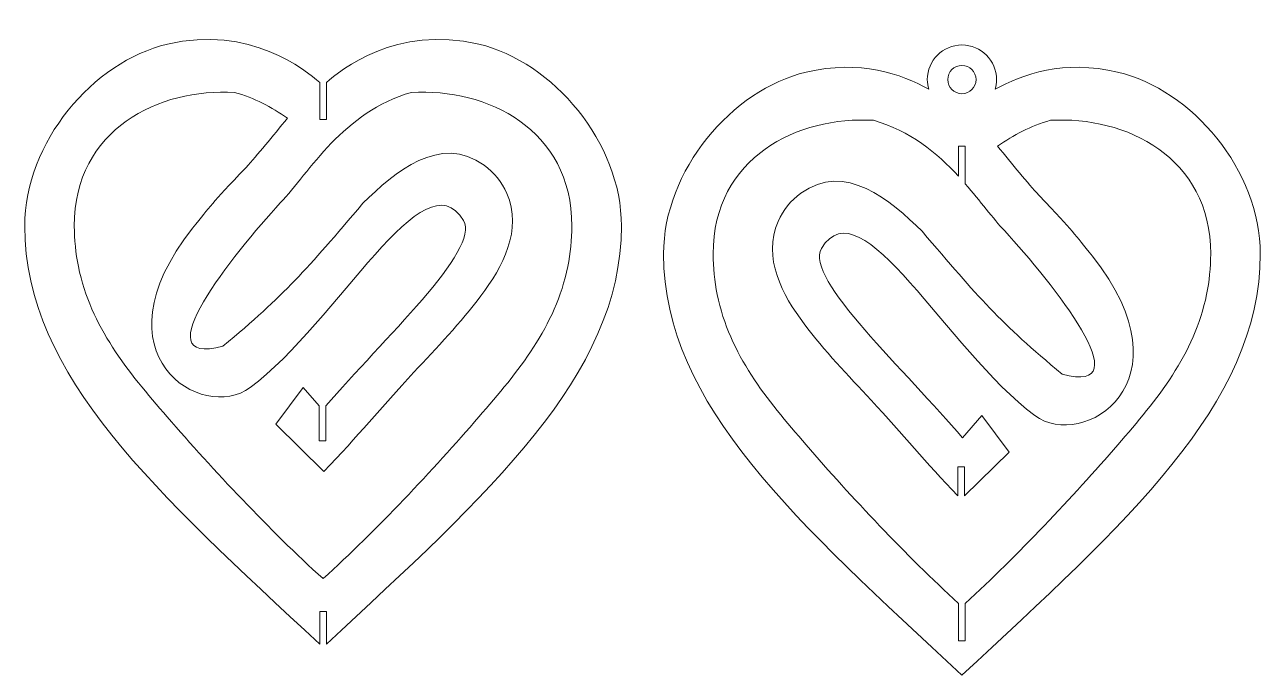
# Model space of a CAD drawing. Header units: centimetres. Extents: x -9.3 to 9.1, y 1.8 to 11.5.
import ezdxf

# ---------------------------------------------------------------- set-up
doc = ezdxf.new("R2010")
doc.units = ezdxf.units.CM
doc.header["$MEASUREMENT"] = 0
doc.layers.add('Layer 1', color=7, linetype='Continuous')

msp = doc.modelspace()

# ---------------------------------------------------------------- linework, layer by layer
at = {"layer": 'Layer 1', "color": 250, "lineweight": 18}
for points, knots in [([(-4.76504, 2.27076), (-2.36982, 4.50342), (-0.37084, 6.26364), (-0.37084, 8.50138), (-0.37084, 8.50138), (-0.37084, 9.74598), (-1.38684, 10.9474), (-2.49682, 11.21156), (-2.49682, 11.21156), (-3.72618, 11.50112), (-4.55676, 10.82548), (-4.76504, 10.63752), (-4.76504, 10.63752), (-4.76504, 10.63752), (-4.76504, 10.08634), (-4.76504, 10.08634), (-4.76504, 10.08634), (-4.76504, 10.08634), (-4.86664, 10.08634), (-4.86664, 10.08634), (-4.86664, 10.08634), (-4.86664, 10.08634), (-4.86664, 10.63752), (-4.86664, 10.63752), (-4.86664, 10.63752), (-5.07492, 10.82294), (-5.9055, 11.50112), (-7.13486, 11.21156), (-7.13486, 11.21156), (-8.24484, 10.94994), (-9.26084, 9.74598), (-9.26084, 8.50138), (-9.26084, 8.50138), (-9.26084, 6.2611), (-7.26186, 4.50342), (-4.86664, 2.27076), (-4.86664, 2.27076), (-4.86664, 2.27076), (-4.86664, 2.75844), (-4.86664, 2.75844), (-4.86664, 2.75844), (-4.86664, 2.75844), (-4.76504, 2.75844), (-4.76504, 2.75844), (-4.76504, 2.75844), (-4.76504, 2.75844), (-4.76504, 2.27076), (-4.76504, 2.27076)], [0, 0, 0, 0, 0.07692308, 0.07692308, 0.07692308, 0.07692308, 0.15384615, 0.15384615, 0.15384615, 0.15384615, 0.23076923, 0.23076923, 0.23076923, 0.23076923, 0.30769231, 0.30769231, 0.30769231, 0.30769231, 0.38461538, 0.38461538, 0.38461538, 0.38461538, 0.46153846, 0.46153846, 0.46153846, 0.46153846, 0.53846154, 0.53846154, 0.53846154, 0.53846154, 0.61538462, 0.61538462, 0.61538462, 0.61538462, 0.69230769, 0.69230769, 0.69230769, 0.69230769, 0.76923077, 0.76923077, 0.76923077, 0.76923077, 0.84615385, 0.84615385, 0.84615385, 0.84615385, 1, 1, 1, 1]), ([(4.70154, 11.19886), (4.98602, 11.19886), (5.21716, 10.96772), (5.21716, 10.68324), (5.21716, 10.68324), (5.21716, 10.63244), (5.20954, 10.58418), (5.19684, 10.53846), (5.19684, 10.53846), (5.59816, 10.76452), (6.22554, 10.98296), (7.02056, 10.795), (7.02056, 10.795), (8.13054, 10.53338), (9.14654, 9.32942), (9.14654, 8.08482), (9.14654, 8.08482), (9.14654, 5.8293), (7.11962, 4.06146), (4.70154, 1.80594), (4.70154, 1.80594), (2.28346, 4.06146), (0.25654, 5.8293), (0.25654, 8.08482), (0.25654, 8.08482), (0.25654, 9.32942), (1.27254, 10.53084), (2.38252, 10.795), (2.38252, 10.795), (3.17754, 10.98296), (3.80492, 10.76706), (4.20624, 10.53846), (4.20624, 10.53846), (4.19354, 10.58418), (4.18592, 10.63244), (4.18592, 10.68324), (4.18592, 10.68324), (4.18592, 10.96772), (4.41706, 11.19886), (4.70154, 11.19886)], [0, 0, 0, 0, 0.09090909, 0.09090909, 0.09090909, 0.09090909, 0.18181818, 0.18181818, 0.18181818, 0.18181818, 0.27272727, 0.27272727, 0.27272727, 0.27272727, 0.36363636, 0.36363636, 0.36363636, 0.36363636, 0.45454545, 0.45454545, 0.45454545, 0.45454545, 0.54545455, 0.54545455, 0.54545455, 0.54545455, 0.63636364, 0.63636364, 0.63636364, 0.63636364, 0.72727273, 0.72727273, 0.72727273, 0.72727273, 0.81818182, 0.81818182, 0.81818182, 0.81818182, 1, 1, 1, 1]), ([(4.70154, 10.89406), (4.81838, 10.89406), (4.91236, 10.80008), (4.91236, 10.68324), (4.91236, 10.68324), (4.91236, 10.5664), (4.81838, 10.47242), (4.70154, 10.47242), (4.70154, 10.47242), (4.5847, 10.47242), (4.49072, 10.5664), (4.49072, 10.68324), (4.49072, 10.68324), (4.49072, 10.80008), (4.5847, 10.89406), (4.70154, 10.89406)], [0, 0, 0, 0, 0.2, 0.2, 0.2, 0.2, 0.4, 0.4, 0.4, 0.4, 0.6, 0.6, 0.6, 0.6, 1, 1, 1, 1]), ([(-4.87426, 5.81914), (-4.87426, 5.81914), (-5.11302, 6.09346), (-5.11302, 6.09346), (-5.11302, 6.09346), (-5.11302, 6.09346), (-5.51942, 5.54736), (-5.51942, 5.54736), (-5.51942, 5.54736), (-5.51942, 5.54736), (-4.80568, 4.84378), (-4.80568, 4.84378), (-4.80568, 4.84378), (-4.29006, 5.37464), (-3.96494, 5.78104), (-3.46202, 6.32206), (-3.46202, 6.32206), (-3.12166, 6.68782), (-2.76352, 7.0612), (-2.4638, 7.45998), (-2.4638, 7.45998), (-2.14122, 7.89178), (-1.8415, 8.44042), (-2.07772, 8.98652), (-2.07772, 8.98652), (-2.15138, 9.1567), (-2.26822, 9.29894), (-2.41554, 9.40562), (-2.41554, 9.40562), (-3.07086, 9.88568), (-3.75666, 9.30148), (-4.22148, 8.8392), (-4.22148, 8.8392), (-5.06476, 7.85368), (-5.38226, 7.47522), (-6.30936, 6.71068), (-6.30936, 6.71068), (-7.52602, 6.38048), (-6.1468, 8.0899), (-5.45338, 8.84428), (-5.45338, 8.84428), (-5.0165, 9.31164), (-4.51612, 10.20064), (-3.49758, 10.49274), (-3.49758, 10.49274), (-2.3749, 10.55878), (-1.10998, 9.94664), (-1.10998, 8.50138), (-1.10998, 8.50138), (-1.10998, 8.29818), (-1.1303, 8.09752), (-1.17094, 7.89686), (-1.17094, 7.89686), (-1.35382, 7.00024), (-1.905, 6.33476), (-2.49428, 5.65658), (-2.49428, 5.65658), (-3.18516, 4.85902), (-4.01574, 3.97256), (-4.81584, 3.24612), (-4.81584, 3.24612), (-5.61594, 3.97002), (-6.44652, 4.85902), (-7.1374, 5.65658), (-7.1374, 5.65658), (-7.72668, 6.33476), (-8.27786, 7.00024), (-8.46074, 7.89686), (-8.46074, 7.89686), (-8.50138, 8.09498), (-8.5217, 8.29818), (-8.5217, 8.50138), (-8.5217, 8.50138), (-8.5217, 9.94664), (-7.25678, 10.55878), (-6.1341, 10.49274), (-6.1341, 10.49274), (-5.83692, 10.40892), (-5.58546, 10.27176), (-5.3467, 10.1092), (-5.3467, 10.1092), (-5.56514, 9.8425), (-5.79628, 9.55294), (-5.96392, 9.37514), (-5.96392, 9.37514), (-6.50494, 8.80364), (-6.48208, 8.81888), (-6.75894, 8.46836), (-6.75894, 8.46836), (-8.255, 6.57606), (-6.61416, 5.5626), (-5.90296, 6.09346), (-5.90296, 6.09346), (-4.5847, 7.07644), (-3.31724, 9.57072), (-2.72288, 8.58266), (-2.72288, 8.58266), (-2.46126, 8.14832), (-3.94716, 6.78942), (-4.77266, 5.81914), (-4.77266, 5.81914), (-4.77266, 5.81914), (-4.77266, 5.29844), (-4.77266, 5.29844), (-4.77266, 5.29844), (-4.77266, 5.29844), (-4.87426, 5.29844), (-4.87426, 5.29844), (-4.87426, 5.29844), (-4.87426, 5.29844), (-4.87426, 5.8166), (-4.87426, 5.8166), (-4.87426, 5.8166), (-4.87426, 5.8166), (-4.87426, 5.8166), (-4.87426, 5.8166), (-4.87426, 5.8166), (-4.87426, 5.8166), (-4.87426, 5.81914), (-4.87426, 5.81914)], [0, 0, 0, 0, 0.03225806, 0.03225806, 0.03225806, 0.03225806, 0.06451613, 0.06451613, 0.06451613, 0.06451613, 0.09677419, 0.09677419, 0.09677419, 0.09677419, 0.12903226, 0.12903226, 0.12903226, 0.12903226, 0.16129032, 0.16129032, 0.16129032, 0.16129032, 0.19354839, 0.19354839, 0.19354839, 0.19354839, 0.22580645, 0.22580645, 0.22580645, 0.22580645, 0.25806452, 0.25806452, 0.25806452, 0.25806452, 0.29032258, 0.29032258, 0.29032258, 0.29032258, 0.32258065, 0.32258065, 0.32258065, 0.32258065, 0.35483871, 0.35483871, 0.35483871, 0.35483871, 0.38709677, 0.38709677, 0.38709677, 0.38709677, 0.41935484, 0.41935484, 0.41935484, 0.41935484, 0.4516129, 0.4516129, 0.4516129, 0.4516129, 0.48387097, 0.48387097, 0.48387097, 0.48387097, 0.51612903, 0.51612903, 0.51612903, 0.51612903, 0.5483871, 0.5483871, 0.5483871, 0.5483871, 0.58064516, 0.58064516, 0.58064516, 0.58064516, 0.61290323, 0.61290323, 0.61290323, 0.61290323, 0.64516129, 0.64516129, 0.64516129, 0.64516129, 0.67741935, 0.67741935, 0.67741935, 0.67741935, 0.70967742, 0.70967742, 0.70967742, 0.70967742, 0.74193548, 0.74193548, 0.74193548, 0.74193548, 0.77419355, 0.77419355, 0.77419355, 0.77419355, 0.80645161, 0.80645161, 0.80645161, 0.80645161, 0.83870968, 0.83870968, 0.83870968, 0.83870968, 0.87096774, 0.87096774, 0.87096774, 0.87096774, 0.90322581, 0.90322581, 0.90322581, 0.90322581, 0.93548387, 0.93548387, 0.93548387, 0.93548387, 1, 1, 1, 1]), ([(4.70916, 5.34416), (4.70916, 5.34416), (4.99872, 5.6769), (4.99872, 5.6769), (4.99872, 5.6769), (4.99872, 5.6769), (5.40512, 5.1308), (5.40512, 5.1308), (5.40512, 5.1308), (5.40512, 5.1308), (4.74218, 4.47802), (4.74218, 4.47802), (4.74218, 4.47802), (4.74218, 4.47802), (4.74218, 4.91236), (4.74218, 4.91236), (4.74218, 4.91236), (4.74218, 4.91236), (4.64058, 4.91236), (4.64058, 4.91236), (4.64058, 4.91236), (4.64058, 4.91236), (4.64058, 4.48056), (4.64058, 4.48056), (4.64058, 4.48056), (4.1529, 4.98602), (3.8354, 5.38226), (3.34772, 5.9055), (3.34772, 5.9055), (3.00736, 6.27126), (2.64922, 6.64464), (2.3495, 7.04342), (2.3495, 7.04342), (2.02692, 7.47522), (1.7272, 8.02386), (1.96342, 8.56996), (1.96342, 8.56996), (2.03708, 8.74014), (2.15392, 8.88238), (2.30124, 8.98906), (2.30124, 8.98906), (2.95656, 9.46912), (3.64236, 8.88492), (4.10718, 8.42264), (4.10718, 8.42264), (4.95046, 7.43712), (5.26796, 7.05866), (6.19506, 6.29412), (6.19506, 6.29412), (7.41172, 5.96392), (6.0325, 7.67334), (5.33908, 8.42772), (5.33908, 8.42772), (5.16382, 8.61568), (4.97586, 8.87222), (4.75234, 9.12876), (4.75234, 9.12876), (4.75234, 9.12876), (4.75234, 9.6901), (4.75234, 9.6901), (4.75234, 9.6901), (4.75234, 9.6901), (4.65074, 9.6901), (4.65074, 9.6901), (4.65074, 9.6901), (4.65074, 9.6901), (4.65074, 9.24306), (4.65074, 9.24306), (4.65074, 9.24306), (4.3307, 9.5885), (3.93192, 9.9187), (3.38328, 10.07618), (3.38328, 10.07618), (2.2606, 10.14222), (0.99568, 9.53008), (0.99568, 8.08482), (0.99568, 8.08482), (0.99568, 7.88162), (1.016, 7.68096), (1.05664, 7.4803), (1.05664, 7.4803), (1.23952, 6.58368), (1.7907, 5.9182), (2.37998, 5.24002), (2.37998, 5.24002), (3.05562, 4.46024), (3.86588, 3.5941), (4.65074, 2.87782), (4.65074, 2.87782), (4.65074, 2.87782), (4.65074, 2.31902), (4.65074, 2.31902), (4.65074, 2.31902), (4.65074, 2.31902), (4.75234, 2.31902), (4.75234, 2.31902), (4.75234, 2.31902), (4.75234, 2.31902), (4.75234, 2.87782), (4.75234, 2.87782), (4.75234, 2.87782), (5.53466, 3.5941), (6.34492, 4.46024), (7.0231, 5.24002), (7.0231, 5.24002), (7.61238, 5.9182), (8.16356, 6.58368), (8.34644, 7.4803), (8.34644, 7.4803), (8.38708, 7.67842), (8.4074, 7.88162), (8.4074, 8.08482), (8.4074, 8.08482), (8.4074, 9.53008), (7.14248, 10.14222), (6.0198, 10.07618), (6.0198, 10.07618), (5.72262, 9.99236), (5.47116, 9.8552), (5.2324, 9.69264), (5.2324, 9.69264), (5.45084, 9.42594), (5.68198, 9.13638), (5.84962, 8.95858), (5.84962, 8.95858), (6.39064, 8.38708), (6.36778, 8.40232), (6.64464, 8.0518), (6.64464, 8.0518), (8.1407, 6.1595), (6.49986, 5.14604), (5.78866, 5.6769), (5.78866, 5.6769), (4.4704, 6.65988), (3.20294, 9.15416), (2.60858, 8.1661), (2.60858, 8.1661), (2.34188, 7.72414), (3.89636, 6.31698), (4.70916, 5.34416), (4.70916, 5.34416), (4.70916, 5.34416), (4.70916, 5.34416), (4.70916, 5.34416)], [0, 0, 0, 0, 0.02702703, 0.02702703, 0.02702703, 0.02702703, 0.05405405, 0.05405405, 0.05405405, 0.05405405, 0.08108108, 0.08108108, 0.08108108, 0.08108108, 0.10810811, 0.10810811, 0.10810811, 0.10810811, 0.13513514, 0.13513514, 0.13513514, 0.13513514, 0.16216216, 0.16216216, 0.16216216, 0.16216216, 0.18918919, 0.18918919, 0.18918919, 0.18918919, 0.21621622, 0.21621622, 0.21621622, 0.21621622, 0.24324324, 0.24324324, 0.24324324, 0.24324324, 0.27027027, 0.27027027, 0.27027027, 0.27027027, 0.2972973, 0.2972973, 0.2972973, 0.2972973, 0.32432432, 0.32432432, 0.32432432, 0.32432432, 0.35135135, 0.35135135, 0.35135135, 0.35135135, 0.37837838, 0.37837838, 0.37837838, 0.37837838, 0.40540541, 0.40540541, 0.40540541, 0.40540541, 0.43243243, 0.43243243, 0.43243243, 0.43243243, 0.45945946, 0.45945946, 0.45945946, 0.45945946, 0.48648649, 0.48648649, 0.48648649, 0.48648649, 0.51351351, 0.51351351, 0.51351351, 0.51351351, 0.54054054, 0.54054054, 0.54054054, 0.54054054, 0.56756757, 0.56756757, 0.56756757, 0.56756757, 0.59459459, 0.59459459, 0.59459459, 0.59459459, 0.62162162, 0.62162162, 0.62162162, 0.62162162, 0.64864865, 0.64864865, 0.64864865, 0.64864865, 0.67567568, 0.67567568, 0.67567568, 0.67567568, 0.7027027, 0.7027027, 0.7027027, 0.7027027, 0.72972973, 0.72972973, 0.72972973, 0.72972973, 0.75675676, 0.75675676, 0.75675676, 0.75675676, 0.78378378, 0.78378378, 0.78378378, 0.78378378, 0.81081081, 0.81081081, 0.81081081, 0.81081081, 0.83783784, 0.83783784, 0.83783784, 0.83783784, 0.86486486, 0.86486486, 0.86486486, 0.86486486, 0.89189189, 0.89189189, 0.89189189, 0.89189189, 0.91891892, 0.91891892, 0.91891892, 0.91891892, 0.94594595, 0.94594595, 0.94594595, 0.94594595, 1, 1, 1, 1])]:
    msp.add_open_spline(points, degree=3, knots=knots, dxfattribs=at)

doc.saveas('drawing.dxf')
